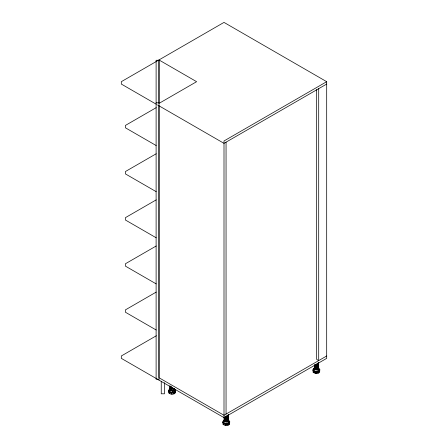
<?xml version="1.0" encoding="UTF-8"?>
<svg xmlns="http://www.w3.org/2000/svg" width="448" height="448" viewBox="0 0 448 448"><rect width="100%" height="100%" fill="white"/><g stroke="black" fill="none" stroke-linecap="round" stroke-linejoin="round"><path stroke-width="0.67" d="M168.722 392.106L168.722 390.594L169.792 390.589L169.792 390.942L168.728 390.942L168.728 392.986L169.316 393.394L170.134 392.997M169.316 393.394L169.316 391.882L170.134 391.485L170.526 391.754L169.714 392.151L169.316 391.882M169.977 385.661L169.977 389.883L170.47 390.309L170.47 386.45M169.714 392.151L169.714 393.663L171.209 394.156L171.394 392.039L171.993 392.101L171.808 394.218L172.715 394.313L173.449 394.066L173.449 392.554L172.917 392.017L173.499 391.821L174.037 392.353L174.037 393.87L175.146 393.103L175.353 391.261L174.35 391.048L174.143 391.378L175.146 391.591M173.701 388.382L173.701 390.309L174.07 388.545M175.353 391.261L175.353 392.773L175.347 391.776M224.33 424.284L223.513 424.682L223.513 423.17L224.33 422.772L224.722 423.041L223.905 423.438L223.513 423.17M224.174 417.312L224.174 421.17L224.666 421.602L224.666 417.099M225.406 416.097L225.406 421.887L226.279 421.988L226.279 416.198M227.898 415.167L227.898 421.602L227.158 421.887L227.158 415.453M229.337 422.878L228.334 422.671L228.542 422.341L229.544 422.548L229.337 424.39L228.228 425.158L228.228 423.646L227.696 423.114L227.108 423.31L227.646 423.842L228.228 423.646M227.898 421.602L228.267 421.12L228.267 414.691M228.267 421.12L228.564 414.882M229.544 422.548L229.544 424.06L229.544 423.063M314.462 372.249L313.65 372.641L313.65 371.129L314.462 370.731L314.854 371L314.042 371.398L313.65 371.129M314.306 364.633L314.306 369.13L314.804 369.561L314.804 365.058M317.834 371.577L317.778 373.313L317.044 373.559L316.137 373.47L316.322 371.857M315.543 364.7L315.543 369.846L316.417 369.947L316.417 364.157M318.03 363.132L318.03 369.561L317.29 369.846L317.29 363.418M319.474 370.843L318.472 370.63L318.679 370.3L319.682 370.513L319.474 372.355L318.366 373.117L318.366 371.605L317.834 371.073L317.246 371.269L317.778 371.801L318.366 371.605M318.03 369.561L318.702 368.626L318.702 362.841M319.682 370.513L319.682 372.025L319.676 369.51L318.679 369.723L318.466 369.393L319.469 369.186M171.209 394.156L171.394 392.039M223.905 423.438L223.905 424.95L225.406 425.449L225.585 423.332L226.184 423.388L226.005 425.51L226.906 425.6L227.646 425.354L227.696 423.618M225.406 425.449L225.585 423.836M314.042 371.398L314.042 372.91L315.538 373.408L315.722 371.291L316.322 371.353L316.137 373.47M315.538 373.408L315.722 371.795M169.977 389.883L169.977 388.875M174.07 389.833L174.194 388.875M224.174 420.162L224.174 421.17M314.306 368.122L314.306 369.13M173.611 390.639L172.85 391.401L171.013 390.018M170.47 390.309L170.559 387.022M171.214 386.736L171.214 390.594L171.298 386.663M224.666 421.602L224.75 417.026M225.406 421.887L225.495 416.668M314.804 369.561L314.888 364.986M315.543 369.846L315.627 364.627M169.77 389.211L168.722 389.934L168.728 391.35L170.302 392.431L172.715 392.672L174.832 391.961L175.666 390.634L174.821 389.306M223.966 420.504L222.919 421.226L222.925 422.638L224.498 423.718L226.906 423.959L229.023 423.254L229.858 421.926L229.018 420.599M314.098 368.463L313.051 369.186L313.057 370.597L314.636 371.678L317.044 371.924L319.161 371.213L319.995 369.886L319.155 368.558L318.091 368.206M158.967 103.421L196.616 81.687L158.967 59.948L158.967 380.089M156.206 107.654L125.423 125.423L125.423 127.798L156.206 145.566M156.206 153.765L125.423 171.534L125.423 173.908L156.206 191.682M326.687 81.687L224 140.969L224 417.637L326.687 358.355L326.687 81.687L224 22.4L121.313 81.687L121.313 84.056L156.346 104.283M326.687 84.056L224 143.343L157.556 104.983M156.206 199.875L125.423 217.65L125.423 220.018L156.206 237.793M156.206 245.986L125.423 263.76L125.423 266.129L156.206 283.903M156.206 292.096L125.423 309.87L125.423 312.239L156.206 330.014M156.346 335.754L121.313 355.981L121.313 358.355L224 417.637M326.687 355.981L224 415.268L158.967 377.72M171.214 390.594L173.701 390.309M173.449 392.554L174.037 392.353M172.917 393.534L173.499 393.338L174.037 393.87M317.246 372.781L317.834 372.585L318.366 373.117M227.108 424.822L227.696 424.626L228.228 425.158M318.528 368.122L318.702 368.626M316.389 364.073L316.389 369.858L317.29 369.846M228.39 420.162L228.564 420.666M227.158 421.887L226.279 421.988M156.111 102.816L159.018 102.816L159.018 60.278L156.111 60.278L156.111 379.221L157.858 379.221M313.057 370.194L314.121 370.194L314.121 369.841L313.057 369.841L313.057 372.238L313.65 372.641M222.919 422.234L223.989 422.229L223.983 421.882L222.919 421.882L222.925 424.278L223.513 424.682M315.538 371.896L316.137 371.958M315.722 372.803L316.322 372.865M171.209 392.644L171.808 392.706M171.394 393.551L171.993 393.613M225.406 423.937L226.005 423.998M225.585 424.844L226.184 424.9M315.101 369.449L317.94 369.891L317.492 369.247M226.666 421.753L227.802 421.926L227.36 421.288M316.417 369.505L317.94 369.891L316.803 369.208M314.888 369.488L315.627 369.774M170.559 390.236L171.298 390.522M224.75 421.529L225.495 421.814M171.018 389.782L172.85 391.401L172.11 390.342M172.077 390.617L172.85 391.401M318.702 88.665L318.702 360.595L316.646 359.408L316.646 89.578M318.528 362.337L318.528 369.13M318.399 362.656L318.399 369.085M317.906 363.082L317.906 369.51M317.262 363.328L317.262 369.757M314.457 365.26L314.457 369.113M228.39 414.378L228.39 421.17M227.769 415.122L227.769 421.551M227.125 415.369L227.125 421.798M226.055 142.156L226.055 414.081M224.146 417.435L224.146 420.65M174.194 388.595L174.194 389.883M173.572 388.332L173.572 390.258M173.499 392.325L173.499 393.338M172.928 387.94L172.962 390.594M172.088 387.481L172.088 390.695M169.803 386.165L169.803 389.379M164.472 382.71L164.472 393.803L161.246 393.803L161.246 381.254M159.018 105.616L159.018 377.121M169.702 389.385L169.31 389.654L170.128 390.051L170.52 389.777L169.702 389.385M223.899 420.672L223.507 420.941L224.325 421.338L224.717 421.07L223.899 420.672M314.037 368.637L313.645 368.906L314.462 369.298L314.849 369.029L314.037 368.637M175.14 389.934L174.138 390.146L174.345 390.477L175.347 390.264L175.14 389.934M229.337 421.221L228.334 421.434L228.542 421.764L229.544 421.551L229.337 421.221"/></g></svg>
